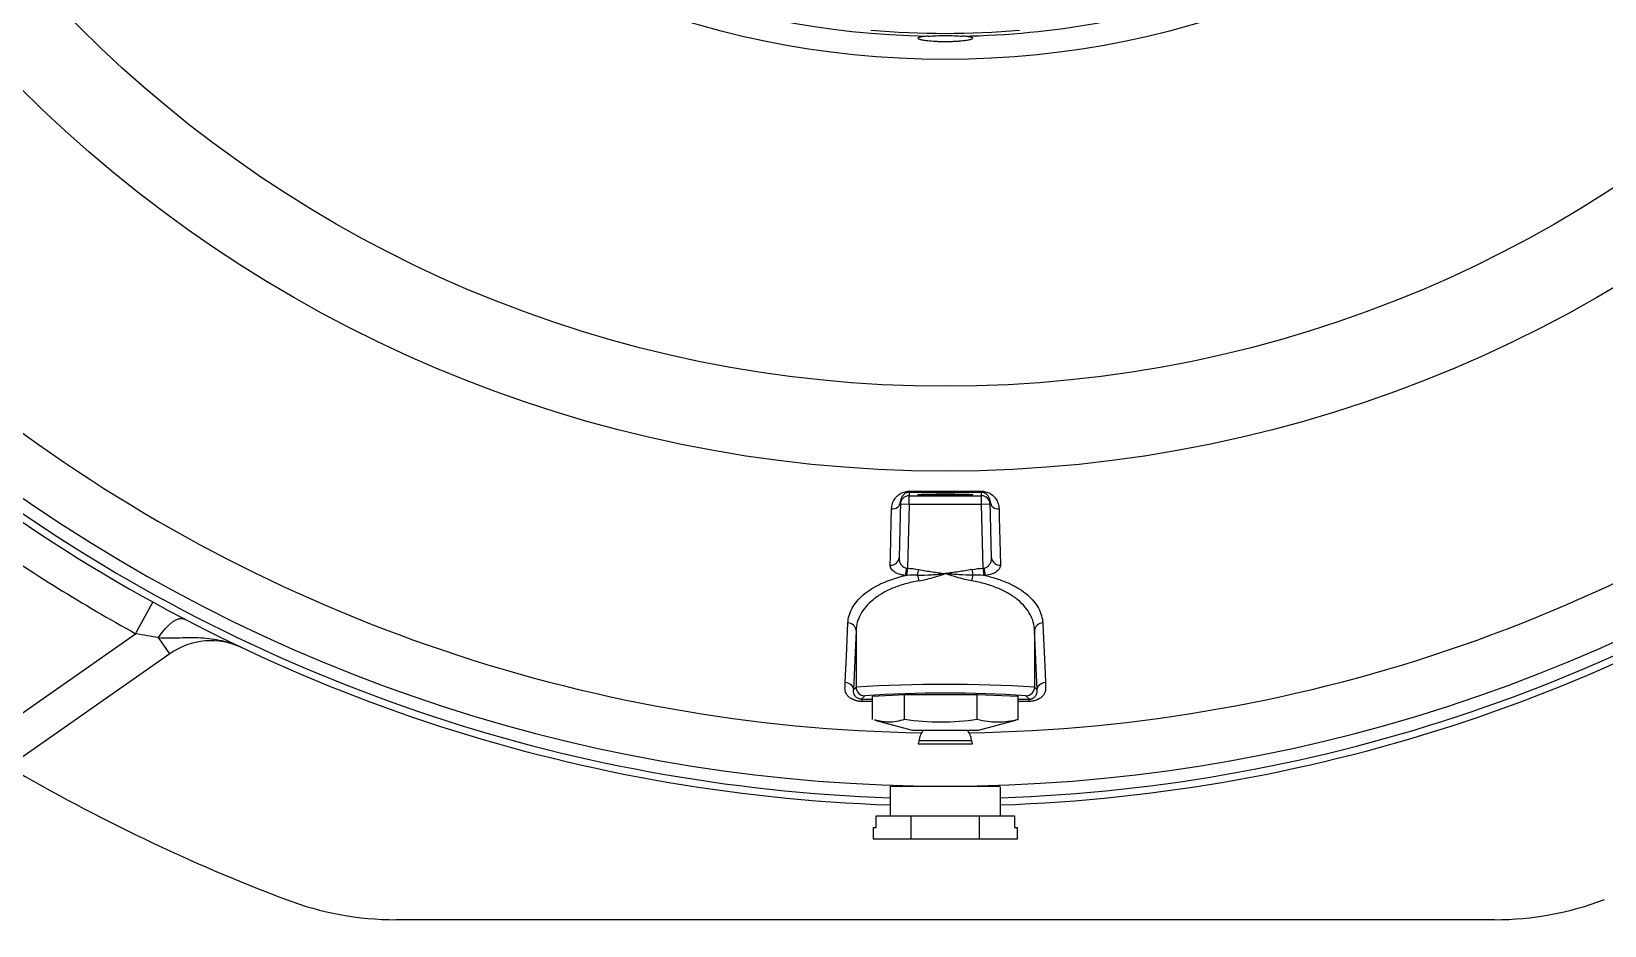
# Paper-space layout '_Right' of a CAD drawing. Header units: inches. Extents: x -10.2 to 6.6, y -6.2 to 9.3.
# Drawn here: x -3.17 to 2.29, y -6.12 to -3.02 of the extents above; entities that cross this region are included whole.
import ezdxf

# ---------------------------------------------------------------- set-up
doc = ezdxf.new("R2010")
doc.units = ezdxf.units.IN
doc.header["$MEASUREMENT"] = 0

psp = doc.layouts.new('_Right')

# ---------------------------------------------------------------- linework, layer by layer
at = {"color": 7, "linetype": 'Continuous', "lineweight": 25}
for p, q in [((-0.1254, -4.6175), (-0.1258, -4.6292)), ((-0.1258, -4.6292), (0.1258, -4.6292)), ((-0.1258, -4.6592), (-0.1258, -4.6292)), ((0.1258, -4.6292), (0.1254, -4.6175)), ((0.1258, -4.6592), (0.1258, -4.6292)), ((-0.1555, -4.6496), (-0.1606, -4.8443)), ((-0.1258, -4.6592), (-0.1557, -4.6584)), ((-0.1258, -4.6592), (-0.1315, -4.8803)), ((0.1258, -4.6592), (-0.1258, -4.6592)), ((0.1557, -4.6584), (0.1258, -4.6592)), ((0.1315, -4.8803), (0.1258, -4.6592)), ((0.1606, -4.8443), (0.1555, -4.6496)), ((-0.1329, -4.9055), (-0.1315, -4.8803)), ((-0.096, -4.9048), (-0.0922, -4.8853)), ((0.0922, -4.8853), (0.096, -4.9048)), ((0.1315, -4.8803), (0.1329, -4.9055)), ((-2.8108, -5.1077), (-2.7505, -4.9982)), ((-4.0285, -5.9603), (-2.8108, -5.1077)), ((-2.6921, -5.1772), (-2.7313, -5.1213)), ((-0.3099, -5.0964), (-0.3192, -5.3023)), ((-0.3099, -5.0964), (-0.3099, -5.2929)), ((0.3099, -5.0964), (0.3099, -5.2929)), ((0.3192, -5.3023), (0.3099, -5.0964)), ((-2.6921, -5.1772), (-4.039, -6.1203)), ((-0.3192, -5.3023), (-0.3099, -5.2929)), ((0.3099, -5.2929), (0.3192, -5.3023)), ((-0.2799, -5.3229), (-0.2917, -5.3347)), ((-0.2527, -5.3249), (-0.1416, -5.3189)), ((-0.2527, -5.4057), (-0.2527, -5.3249)), ((-0.1416, -5.3189), (0.1105, -5.3185)), ((-0.1416, -5.4057), (-0.1416, -5.3189)), ((0.1115, -5.3185), (0.1105, -5.3185)), ((0.1111, -5.4057), (0.1111, -5.3186)), ((0.1115, -5.3185), (0.2527, -5.324)), ((0.2527, -5.4057), (0.2527, -5.324)), ((0.2917, -5.3347), (0.2799, -5.3229)), ((0.2442, -5.4071), (0.2527, -5.4057)), ((-0.2444, -5.4081), (-0.1153, -5.4427)), ((-0.1153, -5.4427), (0.1153, -5.4427)), ((0.1153, -5.4427), (0.2444, -5.4081)), ((-0.0921, -5.4796), (-0.094, -5.4903)), ((-0.094, -5.4903), (0.094, -5.4903)), ((0.094, -5.4903), (0.0921, -5.4796)), ((-0.1912, -5.6384), (-0.1912, -5.74)), ((0.1912, -5.74), (0.1912, -5.6385)), ((-0.25, -5.78), (-0.25, -5.82)), ((-0.25, -5.78), (-0.2399, -5.78)), ((-0.2399, -5.74), (0.2399, -5.74)), ((-0.2399, -5.78), (-0.2399, -5.74)), ((-0.1187, -5.82), (-0.1187, -5.74)), ((0.1187, -5.82), (0.1187, -5.74)), ((0.2399, -5.74), (0.2399, -5.78)), ((0.2399, -5.78), (0.25, -5.78)), ((0.25, -5.82), (0.25, -5.78)), ((-0.25, -5.82), (0.25, -5.82)), ((1.9071, -6.1), (-1.9071, -6.1))]:
    psp.add_line(p, q, dxfattribs=at)
at = {"color": 8, "linetype": 'Continuous', "lineweight": 25}
for p, q in [((-0.2917, -5.3347), (-0.2527, -5.3347)), ((-0.2527, -5.3428), (-0.2889, -5.3428)), ((0.2527, -5.3347), (0.2917, -5.3347)), ((0.2889, -5.3428), (0.2527, -5.3428)), ((0.0921, -5.4796), (-0.0921, -5.4796))]:
    psp.add_line(p, q, dxfattribs=at)
at = {"color": 7, "linetype": 'Continuous', "lineweight": 25, "flags": 128}
for points in [[(0, -4.6278), (-0.0165, -4.6277), (-0.0325, -4.6276), (-0.0475, -4.6274), (-0.0611, -4.6272), (-0.0728, -4.6269), (-0.0823, -4.6265), (-0.0893, -4.6261), (-0.0936, -4.6257), (-0.095, -4.6253), (-0.0936, -4.6249), (-0.0893, -4.6244), (-0.0823, -4.624), (-0.0728, -4.6237), (-0.0611, -4.6234), (-0.0475, -4.6231), (-0.0325, -4.6229), (-0.0165, -4.6228), (0, -4.6228), (0.0165, -4.6228), (0.0325, -4.6229), (0.0475, -4.6231), (0.0611, -4.6234), (0.0728, -4.6237), (0.0823, -4.624), (0.0893, -4.6244), (0.0936, -4.6249), (0.095, -4.6253), (0.0936, -4.6257), (0.0893, -4.6261), (0.0823, -4.6265), (0.0728, -4.6269), (0.0611, -4.6272), (0.0475, -4.6274), (0.0325, -4.6276), (0.0165, -4.6277), (0, -4.6278)], [(-0.1916, -4.8695), (-0.1908, -4.8395), (-0.1877, -4.7195), (-0.1865, -4.6748)], [(0.1865, -4.6748), (0.1873, -4.7048), (0.1905, -4.8247), (0.1916, -4.8695)], [(-2.7313, -5.1213), (-2.7197, -5.1045), (-2.7074, -5.0895), (-2.6949, -5.0767), (-2.6825, -5.0666), (-2.6706, -5.0594), (-2.6595, -5.0553), (-2.6495, -5.0545), (-2.6409, -5.0569)], [(-0.3475, -5.2763), (-0.3434, -5.1854), (-0.3382, -5.0705)], [(0.3382, -5.0705), (0.3395, -5.1005), (0.345, -5.2204), (0.3475, -5.2763)]]:
    psp.add_lwpolyline(points, dxfattribs=at)
at = {"color": 7, "linetype": 'Continuous', "lineweight": 25}
for radius in [4.5436, 4.2493, 3.1151]:
    psp.add_circle((0, 0), radius, dxfattribs=at)
for centre, radius, start, end in [((0, 0), 3.0352, 191.1739, 268.88), ((0, 0), 3.0352, 271.12, 288.8261), ((0, 0), 3.0249, 265.1072, 274.8928), ((0, 0), 5.6362, 233.54, 306.46), ((0, 0), 5.6801, 234.2831, 268.0708), ((-0.1258, -4.6592), 0.03, 89.9893, 178.4905), ((-0.1155, -4.6137), 0.0107, 179.0332, 201.0108), ((0.1155, -4.6137), 0.0107, 338.9892, 0.9668), ((0.1258, -4.6592), 0.03, 1.5095, 90.0107), ((0, 0), 5.6801, 271.9292, 305.5637), ((0, 0), 5.705, 235.0469, 268.0792), ((-0.1836, -4.6467), 0.0283, 264.0775, 354.0356), ((0.1836, -4.6467), 0.0283, 185.9644, 275.9225), ((0, 0), 5.705, 271.9208, 304.9531), ((0, 0), 5.83, 235.02019, 241.17578), ((-0.1887, -4.8414), 0.0283, 264.1021, 354.0381), ((0.1887, -4.8414), 0.0283, 185.9619, 275.8979), ((-0.3135, -4.8674), 0.1794, 347.6425, 356.0023), ((-0.1773, -4.9358), 0.087, 7.6589, 20.9189), ((0.1773, -4.9358), 0.087, 159.0811, 172.3411), ((0.3135, -4.8674), 0.1794, 183.9977, 192.3575), ((-0.3382, -5.0989), 0.0284, 4.9722, 89.9686), ((0.3382, -5.0989), 0.0284, 90.0314, 175.0278), ((-2.5488, -5.382), 0.25, 64.6591, 125), ((0, -10.6249), 5.341, 86.6737, 93.3263), ((-0.2799, -5.2929), 0.03, 180.046, 269.954), ((0.2799, -5.2929), 0.03, 270.046, 359.954), ((0, -9.6723), 4.3584, 86.3179, 93.6821), ((-0.0003, -5.4958), 0.0933, 145.2743, 170.0004), ((0.0003, -5.4958), 0.0933, 9.9996, 34.7257), ((0, 0), 6.4497, 239.71613, 249.21838), ((-1.9071, -5.0253), 1.0747, 249.2184, 270), ((1.9071, -5.0253), 1.0747, 270, 290.7816)]:
    psp.add_arc(centre, radius, start, end, dxfattribs=at)
at = {"color": 8, "linetype": 'Continuous', "lineweight": 25}
for start, end in [(232.4177, 269.1363), (270.8637, 307.5823)]:
    psp.add_arc((0, 0), 5.4518, start, end, dxfattribs=at)
at = {"color": 7, "linetype": 'Continuous', "lineweight": 25}
for points, knots in [([(-0.0593, -3.0346), (-0.067, -3.0351), (-0.0736, -3.0357), (-0.0845, -3.0372), (-0.0886, -3.038), (-0.0927, -3.0393), (-0.0937, -3.0398), (-0.0949, -3.0408), (-0.0951, -3.0413), (-0.0948, -3.0423), (-0.0943, -3.0429), (-0.0925, -3.0439), (-0.0913, -3.0445), (-0.0865, -3.046), (-0.0818, -3.0471), (-0.0702, -3.049), (-0.063, -3.0499), (-0.0472, -3.0514), (-0.0382, -3.052), (-0.0243, -3.0526), (-0.0196, -3.0527), (-0.0099, -3.053), (-0.0049, -3.053), (0.0048, -3.053), (0.0097, -3.053), (0.0194, -3.0527), (0.0242, -3.0526), (0.0335, -3.0522), (0.0381, -3.0519), (0.0468, -3.0514), (0.051, -3.051), (0.063, -3.0499), (0.07, -3.049), (0.0818, -3.0471), (0.0864, -3.0461), (0.0929, -3.0439), (0.0947, -3.0429), (0.0953, -3.0408), (0.094, -3.0398), (0.09, -3.0385), (0.0883, -3.038), (0.0842, -3.0372), (0.0818, -3.0368), (0.0738, -3.0358), (0.067, -3.0351), (0.0593, -3.0346)], [0, 0, 0, 0, 0.0625, 0.0625, 0.125, 0.125, 0.15625, 0.15625, 0.1875, 0.1875, 0.21875, 0.21875, 0.25, 0.25, 0.3125, 0.3125, 0.375, 0.375, 0.4375, 0.4375, 0.46875, 0.46875, 0.5, 0.5, 0.53125, 0.53125, 0.5625, 0.5625, 0.59375, 0.59375, 0.625, 0.625, 0.6875, 0.6875, 0.75, 0.75, 0.8125, 0.8125, 0.875, 0.875, 0.90625, 0.90625, 0.9375, 0.9375, 1, 1, 1, 1]), ([(-0.0593, -3.0346), (-0.051, -3.0341), (-0.0415, -3.0335), (-0.0214, -3.0327), (-0.0107, -3.0324), (0.0106, -3.0324), (0.0214, -3.0327), (0.0415, -3.0335), (0.051, -3.0341), (0.0593, -3.0346)], [0, 0, 0, 0, 0.25, 0.25, 0.5, 0.5, 0.75, 0.75, 1, 1, 1, 1]), ([(-0.1865, -4.6748), (-0.1864, -4.6685), (-0.1853, -4.6624), (-0.1814, -4.6502), (-0.1785, -4.6442), (-0.1722, -4.6356), (-0.1698, -4.6328), (-0.1642, -4.6274), (-0.1609, -4.6248), (-0.1533, -4.62), (-0.1488, -4.6178), (-0.1385, -4.6146), (-0.1325, -4.6135), (-0.1262, -4.6135)], [0, 0, 0, 0, 0.25, 0.25, 0.5, 0.5, 0.625, 0.625, 0.75, 0.75, 0.875, 0.875, 1, 1, 1, 1]), ([(-0.1254, -4.6175), (-0.1281, -4.6175), (-0.1304, -4.6179), (-0.134, -4.6188), (-0.1355, -4.6194), (-0.1395, -4.6212), (-0.1414, -4.6225), (-0.1465, -4.6265), (-0.1487, -4.6293), (-0.1539, -4.6379), (-0.1554, -4.6437), (-0.1555, -4.6496)], [0, 0, 0, 0, 0.0625, 0.0625, 0.125, 0.125, 0.25, 0.25, 0.5, 0.5, 1, 1, 1, 1]), ([(0.1555, -4.6496), (0.1554, -4.6437), (0.1539, -4.6379), (0.1487, -4.6293), (0.1465, -4.6265), (0.1414, -4.6225), (0.1395, -4.6212), (0.1355, -4.6194), (0.134, -4.6188), (0.1303, -4.6179), (0.1281, -4.6175), (0.1254, -4.6175)], [0, 0, 0, 0, 0.5, 0.5, 0.75, 0.75, 0.875, 0.875, 0.9375, 0.9375, 1, 1, 1, 1]), ([(0.1262, -4.6135), (0.1325, -4.6135), (0.1385, -4.6146), (0.1488, -4.6178), (0.1533, -4.62), (0.1647, -4.6271), (0.1702, -4.6328), (0.1785, -4.6443), (0.1814, -4.6502), (0.1853, -4.6623), (0.1864, -4.6685), (0.1865, -4.6748)], [0, 0, 0, 0, 0.125, 0.125, 0.25, 0.25, 0.5, 0.5, 0.75, 0.75, 1, 1, 1, 1]), ([(-0.1606, -4.8443), (-0.1607, -4.848), (-0.1603, -4.8516), (-0.1585, -4.8587), (-0.1571, -4.8622), (-0.1531, -4.8688), (-0.1504, -4.872), (-0.1436, -4.8772), (-0.1393, -4.8792), (-0.1345, -4.8799)], [0, 0, 0, 0, 0.25, 0.25, 0.5, 0.5, 0.75, 0.75, 1, 1, 1, 1]), ([(0.1345, -4.8799), (0.1393, -4.8792), (0.1435, -4.8772), (0.1504, -4.872), (0.153, -4.8689), (0.1571, -4.8622), (0.1585, -4.8587), (0.1603, -4.8516), (0.1607, -4.848), (0.1606, -4.8443)], [0, 0, 0, 0, 0.25, 0.25, 0.5, 0.5, 0.75, 0.75, 1, 1, 1, 1]), ([(-0.3382, -5.0705), (-0.3374, -5.053), (-0.3326, -5.036), (-0.3193, -5.0114), (-0.3139, -5.0033), (-0.3009, -4.9877), (-0.2934, -4.9802), (-0.2765, -4.9658), (-0.2671, -4.9589), (-0.2462, -4.9459), (-0.2346, -4.9396), (-0.1974, -4.9225), (-0.1696, -4.9131), (-0.1382, -4.9058)], [0, 0, 0, 0, 0.25, 0.25, 0.375, 0.375, 0.5, 0.5, 0.625, 0.625, 0.75, 0.75, 1, 1, 1, 1]), ([(-0.1382, -4.9058), (-0.1423, -4.9055), (-0.1461, -4.9049), (-0.1536, -4.9033), (-0.1573, -4.9023), (-0.1674, -4.8988), (-0.1733, -4.8958), (-0.1802, -4.8908), (-0.1822, -4.889), (-0.1857, -4.8853), (-0.1872, -4.8834), (-0.1906, -4.8775), (-0.1917, -4.8735), (-0.1916, -4.8695)], [0, 0, 0, 0, 0.125, 0.125, 0.25, 0.25, 0.5, 0.5, 0.625, 0.625, 0.75, 0.75, 1, 1, 1, 1]), ([(-0.096, -4.9048), (-0.0801, -4.9049), (-0.0641, -4.9042), (-0.0321, -4.9021), (-0.016, -4.9007), (0, -4.8993)], [0, 0, 0, 0, 0.5, 0.5, 1, 1, 1, 1]), ([(-0.0922, -4.8853), (-0.0769, -4.8883), (-0.0616, -4.8908), (-0.0308, -4.8953), (-0.0154, -4.8973), (0, -4.8993)], [0, 0, 0, 0, 0.5, 0.5, 1, 1, 1, 1]), ([(-0.0911, -4.9242), (-0.0759, -4.9216), (-0.0607, -4.9178), (-0.0304, -4.9091), (-0.0152, -4.9042), (0, -4.8993)], [0, 0, 0, 0, 0.5, 0.5, 1, 1, 1, 1]), ([(0.0922, -4.8853), (0.0769, -4.8883), (0.0616, -4.8908), (0.0308, -4.8953), (0.0154, -4.8973), (0, -4.8993)], [0, 0, 0, 0, 0.5, 0.5, 1, 1, 1, 1]), ([(0.096, -4.9048), (0.0801, -4.9049), (0.0641, -4.9042), (0.0321, -4.9021), (0.016, -4.9007), (0, -4.8993)], [0, 0, 0, 0, 0.5, 0.5, 1, 1, 1, 1]), ([(0.0911, -4.9242), (0.0759, -4.9216), (0.0607, -4.9178), (0.0304, -4.9091), (0.0152, -4.9042), (0, -4.8993)], [0, 0, 0, 0, 0.5, 0.5, 1, 1, 1, 1]), ([(0.1916, -4.8695), (0.1917, -4.8735), (0.1906, -4.8775), (0.186, -4.8853), (0.1826, -4.8891), (0.1755, -4.8942), (0.1729, -4.8957), (0.1672, -4.8987), (0.164, -4.9), (0.1539, -4.9035), (0.1463, -4.9051), (0.1382, -4.9058)], [0, 0, 0, 0, 0.25, 0.25, 0.5, 0.5, 0.625, 0.625, 0.75, 0.75, 1, 1, 1, 1]), ([(0.1382, -4.9058), (0.1537, -4.9094), (0.1684, -4.9135), (0.1966, -4.923), (0.21, -4.9283), (0.2346, -4.9396), (0.246, -4.9457), (0.2669, -4.9588), (0.2765, -4.9658), (0.2935, -4.9802), (0.3009, -4.9877), (0.3138, -5.0033), (0.3193, -5.0113), (0.3326, -5.036), (0.3374, -5.053), (0.3382, -5.0705)], [0, 0, 0, 0, 0.125, 0.125, 0.25, 0.25, 0.375, 0.375, 0.5, 0.5, 0.625, 0.625, 0.75, 0.75, 1, 1, 1, 1]), ([(-0.0911, -4.9242), (-0.108, -4.9271), (-0.1244, -4.9309), (-0.1552, -4.9397), (-0.1696, -4.9447), (-0.1965, -4.956), (-0.2092, -4.9623), (-0.2324, -4.976), (-0.2427, -4.9833), (-0.2612, -4.9985), (-0.2694, -5.0065), (-0.2835, -5.0233), (-0.2896, -5.0321), (-0.304, -5.0588), (-0.3091, -5.0773), (-0.3099, -5.0964)], [0, 0, 0, 0, 0.125, 0.125, 0.25, 0.25, 0.375, 0.375, 0.5, 0.5, 0.625, 0.625, 0.75, 0.75, 1, 1, 1, 1]), ([(0.3099, -5.0964), (0.3091, -5.0773), (0.304, -5.0588), (0.2846, -5.0229), (0.2706, -5.0062), (0.2424, -4.983), (0.232, -4.9758), (0.209, -4.9622), (0.1965, -4.956), (0.1691, -4.9445), (0.1546, -4.9395), (0.124, -4.9308), (0.108, -4.9271), (0.0911, -4.9242)], [0, 0, 0, 0, 0.25, 0.25, 0.5, 0.5, 0.625, 0.625, 0.75, 0.75, 0.875, 0.875, 1, 1, 1, 1]), ([(-2.7313, -5.1213), (-2.7441, -5.1193), (-2.7572, -5.1171), (-2.7837, -5.1126), (-2.7973, -5.1102), (-2.8108, -5.1077)], [0, 0, 0, 0, 0.5, 0.5, 1, 1, 1, 1]), ([(-2.7313, -5.1213), (-2.7063, -5.1227), (-2.6819, -5.1222), (-2.6332, -5.1211), (-2.6088, -5.1206), (-2.5601, -5.1232), (-2.5358, -5.1263), (-2.4879, -5.1373), (-2.4641, -5.1455), (-2.4418, -5.1561)], [0, 0, 0, 0, 0.25, 0.25, 0.5, 0.5, 0.75, 0.75, 1, 1, 1, 1]), ([(-0.2889, -5.3428), (-0.2903, -5.3428), (-0.293, -5.3428), (-0.2971, -5.3425), (-0.3011, -5.342), (-0.305, -5.3413), (-0.3089, -5.3404), (-0.3127, -5.3394), (-0.3178, -5.3376), (-0.3239, -5.3349), (-0.3318, -5.3301), (-0.3393, -5.3233), (-0.3448, -5.3149), (-0.3476, -5.3057), (-0.3485, -5.2976), (-0.348, -5.2877), (-0.3477, -5.281), (-0.3475, -5.2763)], [0, 0, 0, 0, 0.026018, 0.051614, 0.077027, 0.102504, 0.128289, 0.154619, 0.181715, 0.240099, 0.301387, 0.405512, 0.519639, 0.6242, 0.749132, 0.823191, 1, 1, 1, 1]), ([(-0.3475, -5.2763), (-0.34, -5.2768), (-0.3327, -5.2798), (-0.3224, -5.2893), (-0.3193, -5.2958), (-0.3192, -5.3023)], [0, 0, 0, 0, 0.5, 0.5, 1, 1, 1, 1]), ([(0.3475, -5.2763), (0.3477, -5.2798), (0.3479, -5.2854), (0.3482, -5.292), (0.3484, -5.297), (0.348, -5.3013), (0.3473, -5.3061), (0.3462, -5.3105), (0.3438, -5.3163), (0.3393, -5.3233), (0.3318, -5.3301), (0.3239, -5.3349), (0.3169, -5.338), (0.31, -5.3402), (0.3031, -5.3417), (0.2961, -5.3427), (0.2913, -5.3428), (0.2889, -5.3428)], [0, 0, 0, 0, 0.129253, 0.212879, 0.25088, 0.315934, 0.375771, 0.43055, 0.480477, 0.594559, 0.698739, 0.759999, 0.818417, 0.865283, 0.910316, 0.954784, 1, 1, 1, 1]), ([(0.3192, -5.3023), (0.3193, -5.2958), (0.3224, -5.2893), (0.3327, -5.2798), (0.34, -5.2768), (0.3475, -5.2763)], [0, 0, 0, 0, 0.5, 0.5, 1, 1, 1, 1]), ([(-0.2917, -5.3347), (-0.2945, -5.3348), (-0.2961, -5.3344), (-0.2989, -5.3338), (-0.3, -5.3335), (-0.303, -5.3324), (-0.3046, -5.3315), (-0.3089, -5.3287), (-0.3112, -5.3264), (-0.3173, -5.3182), (-0.3199, -5.3095), (-0.3192, -5.3023)], [0, 0, 0, 0, 0.0625, 0.0625, 0.125, 0.125, 0.25, 0.25, 0.5, 0.5, 1, 1, 1, 1]), ([(0.2917, -5.3347), (0.2922, -5.3347), (0.2931, -5.3347), (0.2946, -5.3346), (0.296, -5.3344), (0.2975, -5.3341), (0.2989, -5.3338), (0.3004, -5.3333), (0.3018, -5.3328), (0.3033, -5.3321), (0.3047, -5.3314), (0.307, -5.33), (0.31, -5.3276), (0.3138, -5.3233), (0.317, -5.3176), (0.3188, -5.3116), (0.3195, -5.3064), (0.3193, -5.3036), (0.3192, -5.3023)], [0, 0, 0, 0, 0.013002, 0.025968, 0.039757, 0.05509, 0.072498, 0.092346, 0.114881, 0.140269, 0.168631, 0.200048, 0.293294, 0.420414, 0.592822, 0.746802, 0.88247, 1, 1, 1, 1]), ([(-0.1416, -5.4057), (-0.1601, -5.4104), (-0.1943, -5.419), (-0.2285, -5.4108), (-0.2442, -5.4071)], [0, 0, 0, 0, 0.541745, 1, 1, 1, 1]), ([(-0.1911, -5.6384), (-0.1911, -5.6384), (-0.1947, -5.6377), (-0.182, -5.637), (-0.1522, -5.6364), (-0.1026, -5.6365), (-0.0421, -5.6366), (0.0233, -5.6367), (0.0859, -5.6365), (0.1393, -5.6364), (0.1754, -5.6368), (0.1924, -5.6375), (0.1896, -5.6383), (0.1889, -5.6385)], [0, 0, 0, 0, 0.001147, 0.108606, 0.215975, 0.323326, 0.430705, 0.538097, 0.645486, 0.752878, 0.860264, 0.967623, 1, 1, 1, 1])]:
    psp.add_open_spline(points, degree=3, knots=knots, dxfattribs=at)
for points in [[(-0.1262, -4.6135), (-0.0421, -4.6134), (0.0421, -4.6134), (0.1262, -4.6135)], [(0.1254, -4.6175), (0.0418, -4.6174), (-0.0418, -4.6174), (-0.1254, -4.6175)], [(-0.1329, -4.9055), (-0.1347, -4.9056), (-0.1365, -4.9057), (-0.1382, -4.9058)], [(-0.1345, -4.8799), (-0.1335, -4.88), (-0.1325, -4.8802), (-0.1315, -4.8803)], [(-0.096, -4.9048), (-0.1084, -4.9044), (-0.1207, -4.9046), (-0.1329, -4.9055)], [(-0.1315, -4.8803), (-0.1183, -4.881), (-0.1052, -4.8827), (-0.0922, -4.8853)], [(0.0922, -4.8853), (0.1052, -4.8827), (0.1183, -4.881), (0.1315, -4.8803)], [(0.1329, -4.9055), (0.1207, -4.9046), (0.1084, -4.9044), (0.096, -4.9048)], [(0.1315, -4.8803), (0.1325, -4.8802), (0.1335, -4.88), (0.1345, -4.8799)], [(0.1382, -4.9058), (0.1365, -4.9057), (0.1347, -4.9056), (0.1329, -4.9055)], [(-0.2917, -5.3347), (-0.2908, -5.335), (-0.2898, -5.3378), (-0.2889, -5.3428)], [(0.1105, -5.3185), (0.1107, -5.3185), (0.1109, -5.3186), (0.1111, -5.3186)], [(0.1111, -5.3186), (0.1112, -5.3186), (0.1113, -5.3185), (0.1115, -5.3185)], [(0.2917, -5.3347), (0.2908, -5.335), (0.2898, -5.3379), (0.2889, -5.3428)], [(0.1111, -5.4057), (0.069, -5.4114), (-0.0152, -5.4182), (-0.0995, -5.4114), (-0.1416, -5.4057)], [(0.2527, -5.4057), (0.2291, -5.4114), (0.1819, -5.4182), (0.1347, -5.4114), (0.1111, -5.4057)]]:
    psp.add_open_spline(points, degree=3, dxfattribs=at)

doc.saveas('drawing.dxf')
